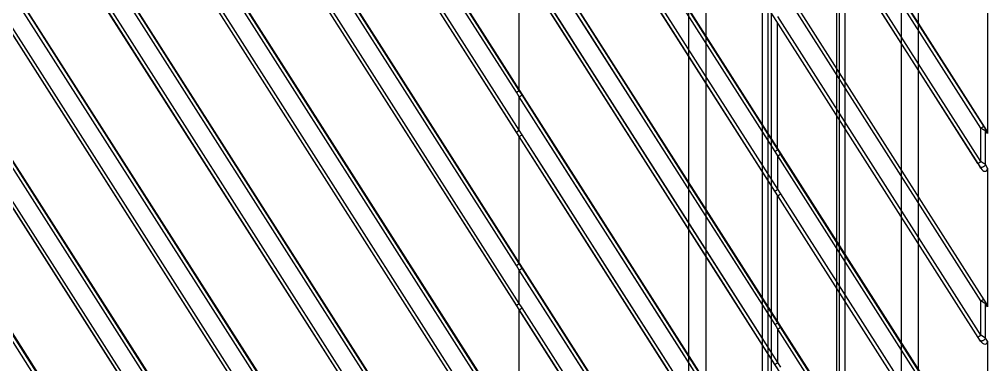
# Model space of a CAD drawing. Header units: millimetres. Extents: x 3299 to 14264, y 1863 to 5555.
# Drawn here: x 10089.1 to 10173.4, y 3700.6 to 3730.7 of the extents above; entities that cross this region are included whole.
import ezdxf

# ---------------------------------------------------------------- set-up
doc = ezdxf.new("R2010")
doc.units = ezdxf.units.MM
doc.layers.add('02___PRT_ALL_AXES', color=7, linetype='Continuous')

# ---------------------------------------------------------------- blocks, each defined once
blk = doc.blocks.new('ryfhgjmb')
at = {"color": 30, "linetype": 'Continuous', "true_color": 0xf26722}
for p, q in [((6005.128, 3342.431), (7001.628, 3342.431)), ((6005.128, 3340.931), (7001.628, 3340.931)), ((6058.086, 3336.031), (6969.27, 3336.031)), ((6058.471, 3335.531), (6968.885, 3335.531)), ((6058.471, 3329.331), (6968.885, 3329.331)), ((6058.086, 3328.831), (6969.27, 3328.831)), ((6005.128, 3323.931), (7001.628, 3323.931)), ((6005.128, 3322.431), (7001.628, 3322.431))]:
    blk.add_line(p, q, dxfattribs=at)
at = {"layer": '02___PRT_ALL_AXES', "color": 30, "linetype": 'Continuous', "true_color": 0xf26722}
for p, q in [((6968.718, 3335.271), (6027.638, 3335.271)), ((6968.718, 3329.592), (6027.638, 3329.592))]:
    blk.add_line(p, q, dxfattribs=at)
blk = doc.blocks.new('ryfh')
at = {"rotation": 90}
blk.add_blockref('ryfhgjmb', (11616.058, -2205.714), dxfattribs=at)
blk = doc.blocks.new('1111')
at = {"color": 7, "linetype": 'Continuous'}
for p, q in [((16463.414, 7050.956), (16602.197, 6833.111)), ((16470.621, 7050.624), (16601.677, 6844.908)), ((16473.018, 7050.956), (16602.197, 6848.186)), ((16480.225, 7050.624), (16601.677, 6859.983)), ((16482.622, 7050.956), (16602.197, 6863.262)), ((16489.829, 7050.624), (16601.677, 6875.058)), ((16492.226, 7050.956), (16602.197, 6878.337)), ((16499.433, 7050.624), (16601.677, 6890.134)), ((16501.831, 7050.956), (16602.197, 6893.412)), ((16509.037, 7050.624), (16601.677, 6905.209)), ((16511.435, 7050.956), (16602.197, 6908.488)), ((16518.641, 7050.624), (16601.677, 6920.285)), ((16521.039, 7050.956), (16602.197, 6923.563)), ((16530.643, 7050.956), (16602.197, 6938.638)), ((16537.849, 7050.624), (16601.677, 6950.435)), ((16540.247, 7050.956), (16602.197, 6953.714)), ((16601.659, 6965.538), (16566.745, 7020.343)), ((16602.181, 6968.814), (16569.293, 7020.437)), ((16561.286, 6896.735), (16488.981, 7010.23)), ((16561.538, 6896.895), (16489.233, 7010.391)), ((16561.286, 6908.345), (16496.378, 7010.23)), ((16561.538, 6908.506), (16496.63, 7010.391)), ((16561.286, 6911.81), (16498.585, 7010.23)), ((16561.538, 6911.971), (16498.838, 7010.391)), ((16561.286, 6923.421), (16505.982, 7010.23)), ((16561.538, 6923.581), (16506.234, 7010.391)), ((16561.286, 6926.885), (16508.19, 7010.23)), ((16561.538, 6927.046), (16508.442, 7010.391)), ((16561.286, 6938.496), (16515.586, 7010.23)), ((16561.538, 6938.657), (16515.838, 7010.391)), ((16561.286, 6941.961), (16517.794, 7010.23)), ((16561.538, 6942.121), (16518.046, 7010.391)), ((16561.286, 6953.571), (16525.19, 7010.23)), ((16561.538, 6953.732), (16525.443, 7010.391)), ((16561.286, 6957.036), (16527.398, 7010.23)), ((16561.538, 6957.197), (16527.65, 7010.391)), ((16561.286, 6968.647), (16534.795, 7010.23)), ((16561.538, 6968.807), (16535.047, 7010.391)), ((16561.286, 6972.112), (16537.002, 7010.23)), ((16561.538, 6972.272), (16537.254, 7010.391)), ((16561.286, 6983.722), (16544.399, 7010.23)), ((16561.538, 6983.883), (16544.651, 7010.391)), ((16561.286, 6987.187), (16546.606, 7010.23)), ((16561.538, 6987.347), (16546.858, 7010.391)), ((16589.655, 7003.551), (16602.197, 6983.865)), ((16601.941, 6984.226), (16589.68, 7003.473)), ((16601.704, 6984.066), (16589.442, 7003.313)), ((16588.062, 7001.958), (16601.677, 6980.586)), ((16601.437, 6980.997), (16588.079, 7001.965)), ((16601.704, 6981.158), (16588.346, 7002.126)), ((16561.538, 6987.347), (16561.538, 6997.906)), ((16561.83, 6997.906), (16601.677, 6935.36)), ((16583.768, 6963.505), (16561.854, 6997.906)), ((16564.798, 6993.285), (16561.956, 6997.746)), ((16584.035, 6963.667), (16562.209, 6997.906)), ((16565.052, 6993.446), (16562.209, 6997.906)), ((16583.784, 6966.968), (16564.165, 6997.746)), ((16567.523, 6992.478), (16564.165, 6997.746)), ((16570.835, 6987.829), (16564.415, 6997.906)), ((16584.022, 6967.128), (16564.415, 6997.906)), ((16583.768, 6978.581), (16571.56, 6997.745)), ((16584.035, 6978.742), (16571.818, 6997.906)), ((16583.784, 6982.043), (16573.775, 6997.746)), ((16584.022, 6982.203), (16574.019, 6997.906)), ((16601.704, 6969.028), (16584.035, 6996.763)), ((16602.282, 6995.673), (16602.282, 6983.599)), ((16567.383, 6989.227), (16564.798, 6993.285)), ((16567.639, 6989.387), (16565.052, 6993.446)), ((16601.704, 6966.05), (16584.035, 6993.785)), ((16573.427, 6983.216), (16567.523, 6992.478)), ((16584.01, 6982.261), (16584.01, 6993.242)), ((16574.457, 6978.121), (16567.383, 6989.227)), ((16574.718, 6978.282), (16567.639, 6989.387)), ((16576.356, 6979.161), (16570.835, 6987.829)), ((16561.286, 6987.187), (16561.538, 6987.347)), ((16561.538, 6986.791), (16561.286, 6987.187)), ((16561.79, 6986.952), (16561.538, 6987.347)), ((16561.538, 6986.791), (16561.79, 6986.952)), ((16561.538, 6983.883), (16561.538, 6986.791)), ((16566.986, 6978.245), (16561.538, 6986.791)), ((16583.784, 6951.893), (16561.538, 6986.791)), ((16584.022, 6952.053), (16561.79, 6986.952)), ((16564.642, 6982.475), (16561.79, 6986.952)), ((16601.704, 6981.158), (16601.704, 6984.066)), ((16561.286, 6983.722), (16561.538, 6983.883)), ((16561.538, 6983.327), (16561.286, 6983.722)), ((16561.79, 6983.487), (16561.538, 6983.883)), ((16561.538, 6983.327), (16561.79, 6983.487)), ((16561.538, 6972.272), (16561.538, 6983.327)), ((16583.768, 6948.43), (16561.538, 6983.327)), ((16567.063, 6974.653), (16561.538, 6983.327)), ((16584.035, 6948.591), (16561.79, 6983.487)), ((16564.686, 6978.945), (16561.79, 6983.487)), ((16578.714, 6974.922), (16573.427, 6983.216)), ((16602.197, 6983.865), (16602.102, 6983.988)), ((16602.107, 6980.891), (16602.107, 6983.828)), ((16602.282, 6983.599), (16602.107, 6983.828)), ((16572.012, 6970.905), (16564.642, 6982.475)), ((16584.035, 6981.65), (16583.784, 6982.043)), ((16584.01, 6982.261), (16584.022, 6982.203)), ((16584.272, 6981.81), (16584.022, 6982.203)), ((16584.035, 6978.742), (16584.035, 6981.65)), ((16601.704, 6953.916), (16584.035, 6981.65)), ((16601.941, 6954.076), (16584.272, 6981.81)), ((16601.677, 6980.586), (16601.598, 6980.73)), ((16602.282, 6980.571), (16602.107, 6980.891)), ((16602.282, 6980.571), (16602.282, 6968.5)), ((16581.463, 6971.144), (16576.356, 6979.161)), ((16569.776, 6970.959), (16564.686, 6978.945)), ((16571.767, 6970.745), (16566.986, 6978.245)), ((16579.086, 6970.855), (16574.457, 6978.121)), ((16581.651, 6967.407), (16574.718, 6978.282)), ((16584.021, 6978.185), (16583.768, 6978.581)), ((16584.01, 6978.167), (16584.021, 6978.185)), ((16584.01, 6967.186), (16584.01, 6978.167)), ((16601.437, 6950.846), (16584.021, 6978.185)), ((16584.287, 6978.346), (16584.035, 6978.742)), ((16601.704, 6951.007), (16584.287, 6978.346)), ((16583.784, 6966.968), (16578.714, 6974.922)), ((16574.266, 6963.346), (16567.063, 6974.653)), ((16561.286, 6972.112), (16561.538, 6972.272)), ((16561.79, 6971.876), (16561.538, 6972.272)), ((16561.538, 6971.716), (16561.286, 6972.112)), ((16561.538, 6971.716), (16561.79, 6971.876)), ((16561.538, 6968.807), (16561.538, 6971.716)), ((16566.986, 6963.17), (16561.538, 6971.716)), ((16583.784, 6936.817), (16561.538, 6971.716)), ((16567.234, 6963.33), (16561.79, 6971.876)), ((16584.022, 6936.977), (16561.79, 6971.876)), ((16576.893, 6959.795), (16569.776, 6970.959)), ((16576.516, 6963.295), (16571.767, 6970.745)), ((16576.758, 6963.455), (16572.012, 6970.905)), ((16583.768, 6963.505), (16579.086, 6970.855)), ((16584.022, 6967.128), (16581.463, 6971.144)), ((16602.009, 6968.836), (16601.704, 6969.028)), ((16601.704, 6966.05), (16601.704, 6969.028)), ((16601.793, 6968.972), (16601.704, 6969.028)), ((16601.875, 6968.921), (16601.793, 6968.972)), ((16601.947, 6968.875), (16601.875, 6968.921)), ((16602.009, 6968.836), (16601.947, 6968.875)), ((16561.286, 6968.647), (16561.538, 6968.807)), ((16561.538, 6968.251), (16561.286, 6968.647)), ((16561.79, 6968.412), (16561.538, 6968.807)), ((16561.538, 6968.251), (16561.79, 6968.412)), ((16561.538, 6957.197), (16561.538, 6968.251)), ((16583.768, 6933.355), (16561.538, 6968.251)), ((16564.432, 6963.709), (16561.538, 6968.251)), ((16584.035, 6933.516), (16561.79, 6968.412)), ((16567.319, 6959.738), (16561.79, 6968.412)), ((16602.107, 6968.775), (16602.009, 6968.836)), ((16602.107, 6965.797), (16602.107, 6968.775)), ((16602.282, 6968.5), (16602.107, 6968.775)), ((16584.035, 6963.667), (16581.651, 6967.407)), ((16584.01, 6967.186), (16584.022, 6967.128)), ((16584.035, 6966.575), (16583.784, 6966.968)), ((16584.272, 6966.735), (16584.022, 6967.128)), ((16584.035, 6963.667), (16584.035, 6966.575)), ((16601.704, 6938.84), (16584.035, 6966.575)), ((16601.941, 6939), (16584.272, 6966.735)), ((16602.107, 6965.797), (16601.704, 6966.05)), ((16602.282, 6965.522), (16602.107, 6965.797)), ((16602.282, 6965.522), (16602.282, 6953.448)), ((16567.063, 6959.578), (16564.432, 6963.709)), ((16584.021, 6963.109), (16583.768, 6963.505)), ((16584.287, 6963.27), (16584.035, 6963.667))]:
    blk.add_line(p, q, dxfattribs=at)
for centre, major_axis, ratio, start_param, end_param in [((16601.92, 6983.736), (-0.278, 0.337), 0.685856, -2.447355, -1.747542), ((16601.92, 6980.763), (-0.253, 0.43), 0.601104, -4.65481, -2.346373), ((16601.92, 6968.665), (-0.264, 0.384), 0.642651, -2.389365, -1.624536), ((16601.92, 6965.687), (-0.264, 0.384), 0.642651, 1.517057, 3.893821)]:
    blk.add_ellipse(centre, major_axis=major_axis, ratio=ratio, start_param=start_param, end_param=end_param, dxfattribs=at)
for points, knots in [([(16601.704, 6984.066), (16601.719, 6984.076), (16601.748, 6984.095), (16601.791, 6984.122), (16601.83, 6984.148), (16601.865, 6984.171), (16601.891, 6984.189), (16601.908, 6984.201), (16601.918, 6984.208), (16601.927, 6984.214), (16601.934, 6984.219), (16601.938, 6984.223), (16601.941, 6984.225), (16601.941, 6984.226)], [0, 0, 0, 0, 0.186782, 0.366131, 0.532175, 0.679595, 0.803609, 0.85556, 0.900224, 0.93725, 0.966352, 0.987305, 1, 1, 1, 1]), ([(16602.107, 6983.828), (16602.094, 6983.834), (16602.067, 6983.849), (16602.025, 6983.873), (16601.978, 6983.9), (16601.927, 6983.93), (16601.873, 6983.962), (16601.799, 6984.007), (16601.742, 6984.042), (16601.704, 6984.066)], [0, 0, 0, 0, 0.090397, 0.195428, 0.312456, 0.43902, 0.572905, 0.712149, 1, 1, 1, 1]), ([(16602.102, 6983.988), (16602.096, 6983.996), (16602.084, 6984.013), (16602.058, 6984.049), (16602.024, 6984.099), (16601.983, 6984.162), (16601.955, 6984.205), (16601.941, 6984.226)], [0, 0, 0, 0, 0.103408, 0.218747, 0.468859, 0.73184, 1, 1, 1, 1]), ([(16602.107, 6983.828), (16602.112, 6983.842), (16602.119, 6983.87), (16602.122, 6983.912), (16602.117, 6983.952), (16602.108, 6983.977), (16602.102, 6983.988)], [0, 0, 0, 0, 0.271855, 0.527736, 0.769173, 1, 1, 1, 1]), ([(16583.784, 6982.043), (16583.799, 6982.053), (16583.829, 6982.072), (16583.871, 6982.1), (16583.911, 6982.125), (16583.946, 6982.149), (16583.971, 6982.166), (16583.988, 6982.178), (16583.999, 6982.185), (16584.007, 6982.192), (16584.014, 6982.197), (16584.019, 6982.2), (16584.021, 6982.203), (16584.022, 6982.203)], [0, 0, 0, 0, 0.186765, 0.36611, 0.532157, 0.679586, 0.803609, 0.855564, 0.900231, 0.937259, 0.966361, 0.987311, 1, 1, 1, 1]), ([(16584.035, 6981.65), (16584.05, 6981.66), (16584.079, 6981.679), (16584.122, 6981.706), (16584.161, 6981.732), (16584.196, 6981.755), (16584.222, 6981.773), (16584.239, 6981.785), (16584.249, 6981.792), (16584.258, 6981.798), (16584.265, 6981.803), (16584.269, 6981.807), (16584.272, 6981.809), (16584.272, 6981.81)], [0, 0, 0, 0, 0.186782, 0.366131, 0.532175, 0.679595, 0.803609, 0.85556, 0.900224, 0.93725, 0.966352, 0.987305, 1, 1, 1, 1]), ([(16601.437, 6980.997), (16601.438, 6980.997), (16601.439, 6980.997), (16601.442, 6980.999), (16601.448, 6981.001), (16601.456, 6981.006), (16601.466, 6981.011), (16601.478, 6981.018), (16601.498, 6981.03), (16601.527, 6981.048), (16601.566, 6981.072), (16601.61, 6981.099), (16601.656, 6981.128), (16601.688, 6981.148), (16601.704, 6981.158)], [0, 0, 0, 0, 0.005231, 0.012589, 0.033669, 0.063117, 0.100673, 0.146013, 0.198735, 0.324335, 0.472945, 0.63916, 0.81702, 1, 1, 1, 1]), ([(16601.598, 6980.73), (16601.587, 6980.75), (16601.562, 6980.793), (16601.523, 6980.859), (16601.481, 6980.927), (16601.452, 6980.974), (16601.437, 6980.997)], [0, 0, 0, 0, 0.226755, 0.475744, 0.735416, 1, 1, 1, 1]), ([(16601.598, 6980.73), (16601.604, 6980.722), (16601.618, 6980.709), (16601.643, 6980.693), (16601.672, 6980.682), (16601.717, 6980.672), (16601.78, 6980.672), (16601.858, 6980.69), (16601.936, 6980.723), (16602.007, 6980.769), (16602.066, 6980.825), (16602.096, 6980.869), (16602.107, 6980.891)], [0, 0, 0, 0, 0.045713, 0.093827, 0.145197, 0.200355, 0.321964, 0.456539, 0.598535, 0.740949, 0.876692, 1, 1, 1, 1]), ([(16602.107, 6980.891), (16602.095, 6980.9), (16602.068, 6980.919), (16602.026, 6980.948), (16601.979, 6980.98), (16601.929, 6981.013), (16601.875, 6981.048), (16601.8, 6981.097), (16601.743, 6981.134), (16601.704, 6981.158)], [0, 0, 0, 0, 0.093828, 0.200628, 0.318136, 0.444256, 0.577126, 0.71505, 1, 1, 1, 1]), ([(16583.768, 6978.581), (16583.769, 6978.581), (16583.77, 6978.581), (16583.773, 6978.583), (16583.779, 6978.585), (16583.787, 6978.59), (16583.797, 6978.595), (16583.809, 6978.602), (16583.829, 6978.614), (16583.858, 6978.632), (16583.897, 6978.655), (16583.941, 6978.682), (16583.987, 6978.712), (16584.019, 6978.732), (16584.035, 6978.742)], [0, 0, 0, 0, 0.005231, 0.012589, 0.033669, 0.063117, 0.100673, 0.146013, 0.198735, 0.324335, 0.472945, 0.63916, 0.81702, 1, 1, 1, 1]), ([(16584.021, 6978.185), (16584.021, 6978.185), (16584.022, 6978.185), (16584.026, 6978.187), (16584.031, 6978.189), (16584.039, 6978.194), (16584.049, 6978.199), (16584.061, 6978.206), (16584.082, 6978.218), (16584.111, 6978.235), (16584.15, 6978.259), (16584.193, 6978.286), (16584.24, 6978.315), (16584.271, 6978.336), (16584.287, 6978.346)], [0, 0, 0, 0, 0.005231, 0.012589, 0.033669, 0.063117, 0.100673, 0.146013, 0.198735, 0.324335, 0.472945, 0.63916, 0.81702, 1, 1, 1, 1]), ([(16601.704, 6969.028), (16601.72, 6969.038), (16601.751, 6969.058), (16601.796, 6969.087), (16601.831, 6969.11), (16601.857, 6969.128), (16601.874, 6969.139), (16601.89, 6969.15), (16601.903, 6969.159), (16601.915, 6969.167), (16601.925, 6969.174), (16601.931, 6969.179), (16601.936, 6969.183), (16601.938, 6969.185), (16601.94, 6969.186), (16601.941, 6969.188), (16601.942, 6969.188), (16601.942, 6969.189), (16601.942, 6969.189)], [0, 0, 0, 0, 0.196965, 0.385213, 0.557811, 0.636283, 0.708546, 0.773962, 0.831919, 0.88191, 0.923472, 0.956239, 0.969238, 0.979938, 0.988324, 0.994402, 0.99821, 1, 1, 1, 1]), ([(16602.107, 6968.775), (16602.113, 6968.789), (16602.122, 6968.818), (16602.126, 6968.861), (16602.121, 6968.901), (16602.11, 6968.925), (16602.103, 6968.936)], [0, 0, 0, 0, 0.277177, 0.533061, 0.771506, 1, 1, 1, 1]), ([(16583.784, 6966.968), (16583.799, 6966.978), (16583.829, 6966.997), (16583.871, 6967.024), (16583.911, 6967.05), (16583.946, 6967.073), (16583.971, 6967.091), (16583.988, 6967.103), (16583.999, 6967.11), (16584.007, 6967.116), (16584.014, 6967.121), (16584.019, 6967.125), (16584.021, 6967.127), (16584.022, 6967.128)], [0, 0, 0, 0, 0.186765, 0.36611, 0.532157, 0.679586, 0.803609, 0.855564, 0.900231, 0.937259, 0.966361, 0.987311, 1, 1, 1, 1]), ([(16584.035, 6966.575), (16584.05, 6966.584), (16584.079, 6966.603), (16584.122, 6966.631), (16584.161, 6966.657), (16584.196, 6966.68), (16584.222, 6966.697), (16584.239, 6966.709), (16584.249, 6966.717), (16584.258, 6966.723), (16584.265, 6966.728), (16584.269, 6966.732), (16584.272, 6966.734), (16584.272, 6966.735)], [0, 0, 0, 0, 0.186782, 0.366131, 0.532175, 0.679595, 0.803609, 0.85556, 0.900224, 0.93725, 0.966352, 0.987305, 1, 1, 1, 1]), ([(16601.436, 6965.889), (16601.436, 6965.889), (16601.437, 6965.889), (16601.438, 6965.889), (16601.44, 6965.89), (16601.442, 6965.891), (16601.445, 6965.892), (16601.451, 6965.895), (16601.459, 6965.9), (16601.47, 6965.906), (16601.484, 6965.914), (16601.5, 6965.923), (16601.518, 6965.934), (16601.537, 6965.946), (16601.558, 6965.959), (16601.58, 6965.972), (16601.612, 6965.992), (16601.654, 6966.018), (16601.687, 6966.039), (16601.704, 6966.05)], [0, 0, 0, 0, 0.001779, 0.005652, 0.011855, 0.020422, 0.031354, 0.044633, 0.078085, 0.12046, 0.171342, 0.230207, 0.296477, 0.369466, 0.448453, 0.532617, 0.621098, 0.807493, 1, 1, 1, 1]), ([(16601.597, 6965.636), (16601.602, 6965.628), (16601.615, 6965.612), (16601.639, 6965.593), (16601.668, 6965.578), (16601.713, 6965.565), (16601.763, 6965.563), (16601.815, 6965.57), (16601.87, 6965.584), (16601.937, 6965.614), (16602.009, 6965.664), (16602.068, 6965.725), (16602.096, 6965.773), (16602.107, 6965.797)], [0, 0, 0, 0, 0.047582, 0.096478, 0.147713, 0.202067, 0.320994, 0.385652, 0.453103, 0.593448, 0.735791, 0.873242, 1, 1, 1, 1]), ([(16583.768, 6963.505), (16583.769, 6963.506), (16583.77, 6963.506), (16583.773, 6963.507), (16583.779, 6963.51), (16583.787, 6963.514), (16583.797, 6963.52), (16583.809, 6963.527), (16583.829, 6963.539), (16583.858, 6963.556), (16583.897, 6963.58), (16583.941, 6963.607), (16583.987, 6963.636), (16584.019, 6963.656), (16584.035, 6963.667)], [0, 0, 0, 0, 0.005231, 0.012589, 0.033669, 0.063117, 0.100673, 0.146013, 0.198735, 0.324335, 0.472945, 0.63916, 0.81702, 1, 1, 1, 1])]:
    blk.add_open_spline(points, degree=3, knots=knots, dxfattribs=at)
blk = doc.blocks.new('*U162')
blk.add_blockref('1111', (-16308.281, -6888.884))
blk = doc.blocks.new('*U163')
at = {"color": 0, "linetype": 'ByBlock', "lineweight": -2, "transparency": 16777216}
blk.add_blockref('*U162', (0, 337.5), dxfattribs=at)

msp = doc.modelspace()

# ---------------------------------------------------------------- block references
for name, p in [('*U163', (9879.37292, 3288.5531)), ('ryfh', (1873.74628, -675.91128))]:
    msp.add_blockref(name, p)

doc.saveas('drawing.dxf')
